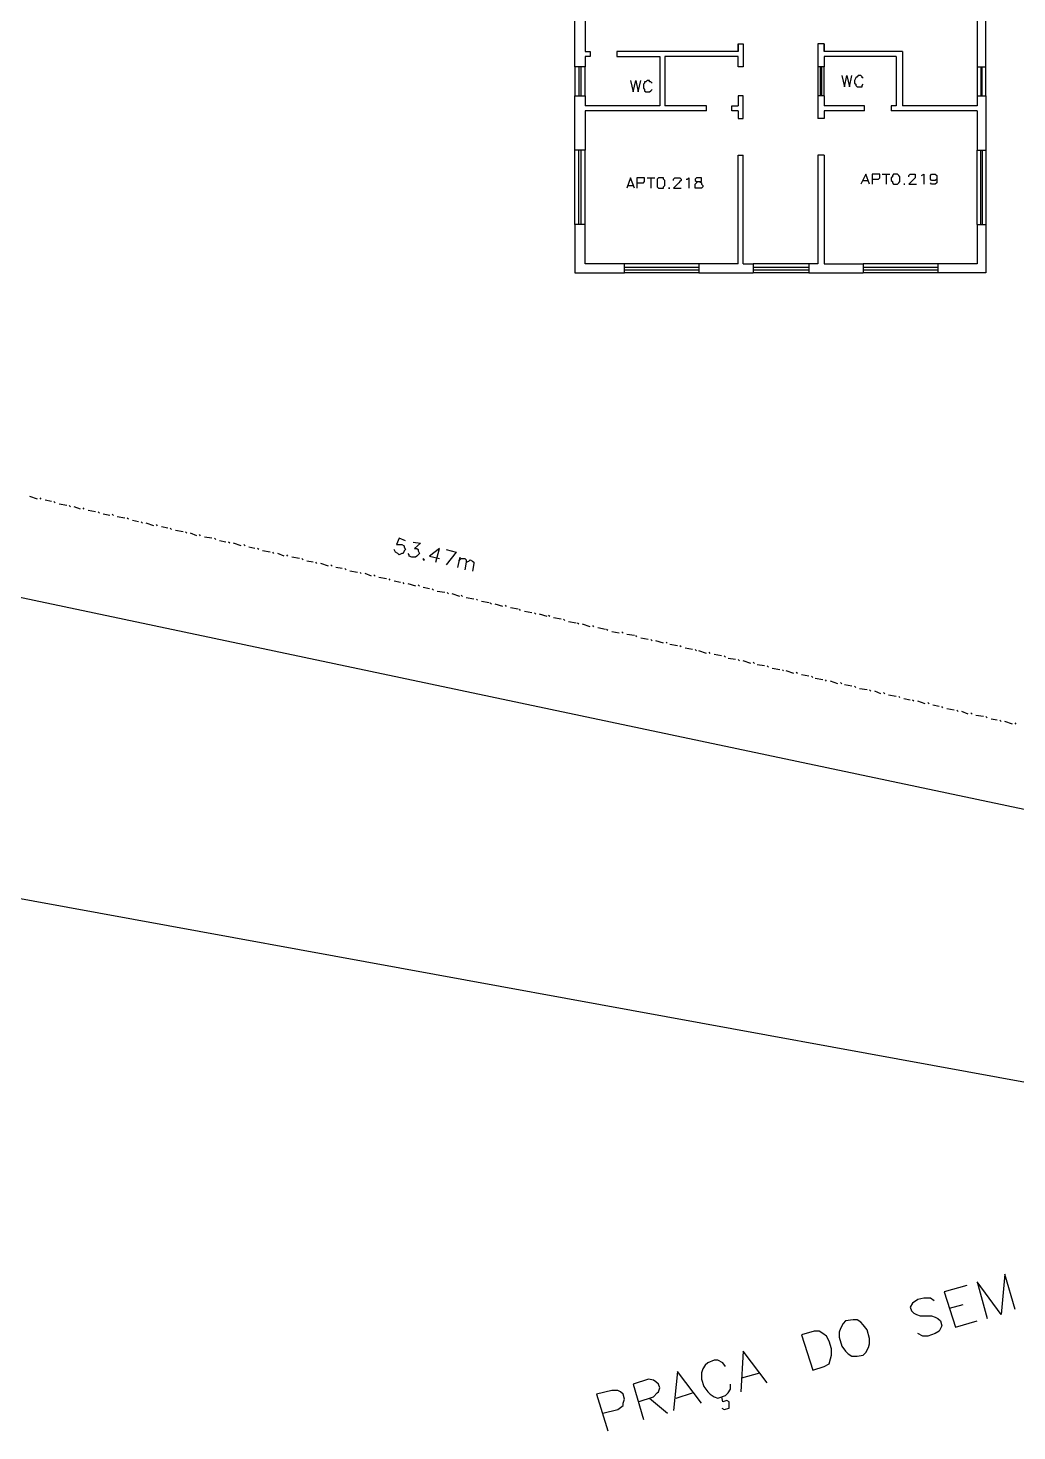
# Model space of a CAD drawing. Header units: millimetres. Extents: x -369 to -70, y -1414 to -1185.
# Drawn here: x -238.39 to -211.93, y -1376.51 to -1338.97 of the extents above; entities that cross this region are included whole.
import ezdxf

# ---------------------------------------------------------------- set-up
doc = ezdxf.new("R2010")
doc.units = ezdxf.units.MM
doc.header["$MEASUREMENT"] = 0
for name, color, linetype in [('10', 10, 'Continuous'), ('12', 12, 'Continuous'), ('14', 14, 'Continuous'), ('50', 50, 'Continuous'), ('8', 8, 'Continuous')]:
    doc.layers.add(name, color=color, linetype=linetype)

msp = doc.modelspace()

# ---------------------------------------------------------------- linework, layer by layer
at = {"layer": '10'}
for points in [[(-223.752, -1338.544), (-223.481, -1338.544), (-223.481, -1338.544), (-223.481, -1339.591), (-223.481, -1339.591), (-223.345, -1339.591)], [(-223.481, -1339.727), (-223.481, -1339.999), (-223.481, -1339.999), (-223.752, -1339.999), (-223.752, -1339.999), (-223.752, -1338.544)], [(-212.99, -1338.544), (-212.99, -1339.999)], [(-212.754, -1339.999), (-212.754, -1338.544)], [(-219.384, -1339.387), (-219.384, -1339.591), (-219.384, -1339.591), (-219.384, -1339.387), (-219.249, -1339.387)], [(-219.249, -1339.387), (-219.249, -1339.999), (-219.249, -1339.999), (-219.384, -1339.999), (-219.384, -1339.999), (-219.384, -1339.727)], [(-217.254, -1339.387), (-217.254, -1339.999)], [(-217.087, -1339.387), (-217.254, -1339.387)], [(-217.087, -1339.387), (-217.087, -1339.591), (-217.087, -1339.591), (-217.087, -1339.387)], [(-223.345, -1339.591), (-223.345, -1339.727), (-223.345, -1339.727), (-223.481, -1339.727)], [(-219.384, -1339.591), (-222.634, -1339.591)], [(-222.634, -1339.591), (-222.634, -1339.727), (-222.634, -1339.727), (-221.483, -1339.727)], [(-221.483, -1339.727), (-221.483, -1341.046)], [(-219.384, -1339.727), (-221.347, -1339.727)], [(-221.347, -1339.727), (-221.347, -1341.046)], [(-214.988, -1339.591), (-217.087, -1339.591)], [(-215.156, -1339.727), (-217.087, -1339.727)], [(-217.087, -1339.727), (-217.087, -1339.999)], [(-215.156, -1339.727), (-215.156, -1341.046)], [(-214.988, -1339.591), (-214.988, -1341.046)], [(-217.087, -1339.999), (-217.254, -1339.999)], [(-212.99, -1339.999), (-212.754, -1339.999)], [(-223.752, -1340.778), (-223.481, -1340.778), (-223.481, -1340.778), (-223.481, -1341.046)], [(-223.481, -1341.182), (-223.481, -1342.233), (-223.481, -1342.233), (-223.752, -1342.233), (-223.752, -1342.233), (-223.752, -1340.778)], [(-221.483, -1341.046), (-223.481, -1341.046)], [(-220.232, -1341.046), (-221.347, -1341.046)], [(-220.232, -1341.182), (-220.232, -1341.046)], [(-219.384, -1341.182), (-219.556, -1341.182), (-219.556, -1341.182), (-219.556, -1341.046), (-219.556, -1341.046), (-219.384, -1341.046)], [(-219.249, -1341.385), (-219.249, -1340.778), (-219.249, -1340.778), (-219.384, -1340.778), (-219.384, -1341.046)], [(-217.254, -1340.778), (-217.254, -1341.385)], [(-217.087, -1340.778), (-217.254, -1340.778)], [(-217.087, -1340.778), (-217.087, -1341.046)], [(-216.004, -1341.046), (-217.087, -1341.046)], [(-216.004, -1341.182), (-216.004, -1341.046)], [(-215.156, -1341.046), (-215.292, -1341.046), (-215.292, -1341.046), (-215.292, -1341.182)], [(-212.99, -1341.046), (-214.988, -1341.046)], [(-212.99, -1340.778), (-212.754, -1340.778)], [(-212.99, -1340.778), (-212.99, -1341.046)], [(-212.754, -1340.778), (-212.754, -1342.233)], [(-220.232, -1341.182), (-223.481, -1341.182)], [(-219.384, -1341.182), (-219.384, -1341.385)], [(-219.384, -1341.385), (-219.249, -1341.385)], [(-217.087, -1341.385), (-217.254, -1341.385)], [(-216.004, -1341.182), (-217.087, -1341.182)], [(-217.087, -1341.182), (-217.087, -1341.385)], [(-212.99, -1341.182), (-215.292, -1341.182)], [(-212.99, -1341.182), (-212.99, -1342.233)], [(-219.384, -1345.278), (-219.384, -1342.369)], [(-219.384, -1342.369), (-219.249, -1342.369)], [(-219.249, -1345.278), (-219.249, -1342.369)], [(-217.254, -1342.369), (-217.254, -1345.278)], [(-217.087, -1342.369), (-217.254, -1342.369)], [(-217.087, -1342.369), (-217.087, -1345.278), (-217.087, -1345.278), (-216.036, -1345.278)], [(-212.99, -1342.233), (-212.754, -1342.233)], [(-223.481, -1345.278), (-223.481, -1344.227), (-223.481, -1344.227), (-223.752, -1344.227), (-223.752, -1344.227), (-223.752, -1345.514), (-223.752, -1345.514), (-222.43, -1345.514), (-222.43, -1345.278), (-222.43, -1345.278), (-223.481, -1345.278)], [(-212.99, -1344.227), (-212.99, -1345.278), (-212.99, -1345.278), (-214.041, -1345.278), (-214.041, -1345.514)], [(-212.99, -1344.227), (-212.754, -1344.227)], [(-212.754, -1344.227), (-212.754, -1345.514)], [(-219.384, -1345.278), (-220.436, -1345.278)], [(-220.436, -1345.278), (-220.436, -1345.514), (-220.436, -1345.514), (-218.981, -1345.514)], [(-219.249, -1345.278), (-218.981, -1345.278), (-218.981, -1345.514)], [(-217.254, -1345.278), (-217.49, -1345.278), (-217.49, -1345.278), (-217.49, -1345.514)], [(-217.49, -1345.514), (-216.036, -1345.514)], [(-216.036, -1345.278), (-216.036, -1345.514)], [(-212.754, -1345.514), (-214.041, -1345.514)]]:
    msp.add_lwpolyline(points, dxfattribs=at)
at = {"layer": '12'}
for points in [[(-238.131, -1351.572), (-238.335, -1351.504)], [(-238.032, -1351.572), (-238.063, -1351.536)], [(-237.76, -1351.64), (-237.928, -1351.604)], [(-237.66, -1351.672), (-237.692, -1351.64)], [(-237.352, -1351.74), (-237.556, -1351.708)], [(-237.252, -1351.776), (-237.284, -1351.74)], [(-236.98, -1351.84), (-237.152, -1351.776)], [(-236.881, -1351.84), (-236.913, -1351.808)], [(-236.577, -1351.908), (-236.777, -1351.876)], [(-236.473, -1351.944), (-236.509, -1351.908)], [(-236.201, -1352.012), (-236.373, -1351.976)], [(-236.101, -1352.012), (-236.137, -1351.976)], [(-235.798, -1352.08), (-236.001, -1352.044)], [(-235.694, -1352.112), (-235.73, -1352.08)], [(-235.426, -1352.18), (-235.594, -1352.148)], [(-235.322, -1352.216), (-235.358, -1352.18)], [(-235.018, -1352.284), (-235.222, -1352.216)], [(-234.918, -1352.284), (-234.95, -1352.248)], [(-234.647, -1352.348), (-234.814, -1352.316)], [(-234.547, -1352.383), (-234.579, -1352.348)], [(-234.239, -1352.451), (-234.443, -1352.415)], [(-234.139, -1352.483), (-234.171, -1352.451)], [(-233.867, -1352.551), (-234.039, -1352.483)], [(-233.767, -1352.551), (-233.799, -1352.519)], [(-233.464, -1352.619), (-233.663, -1352.587)], [(-233.36, -1352.655), (-233.396, -1352.619)], [(-233.092, -1352.723), (-233.26, -1352.687)], [(-232.988, -1352.755), (-233.024, -1352.723)], [(-232.684, -1352.823), (-232.888, -1352.755)], [(-232.58, -1352.823), (-232.616, -1352.791)], [(-232.313, -1352.891), (-232.481, -1352.855)], [(-232.209, -1352.923), (-232.245, -1352.891)], [(-231.905, -1352.991), (-232.109, -1352.959)], [(-231.805, -1353.027), (-231.837, -1352.991)], [(-231.533, -1353.095), (-231.701, -1353.027)], [(-231.434, -1353.095), (-231.465, -1353.059)], [(-231.126, -1353.163), (-231.33, -1353.127)], [(-231.026, -1353.195), (-231.058, -1353.163)], [(-230.754, -1353.263), (-230.926, -1353.231)], [(-230.654, -1353.299), (-230.686, -1353.263)], [(-230.35, -1353.363), (-230.55, -1353.299)], [(-230.247, -1353.363), (-230.283, -1353.331)], [(-229.979, -1353.431), (-230.147, -1353.399)], [(-229.875, -1353.466), (-229.911, -1353.431)], [(-229.571, -1353.534), (-229.775, -1353.498)], [(-229.471, -1353.566), (-229.503, -1353.534)], [(-229.2, -1353.634), (-229.367, -1353.566)], [(-229.096, -1353.634), (-229.132, -1353.602)], [(-228.792, -1353.702), (-228.996, -1353.67)], [(-228.692, -1353.738), (-228.724, -1353.702)], [(-228.42, -1353.806), (-228.588, -1353.77)], [(-228.32, -1353.838), (-228.352, -1353.806)], [(-228.013, -1353.906), (-228.216, -1353.838)], [(-227.913, -1353.906), (-227.949, -1353.87)], [(-227.641, -1353.974), (-227.813, -1353.938)], [(-227.541, -1354.006), (-227.573, -1353.974)], [(-227.237, -1354.074), (-227.441, -1354.042)], [(-227.133, -1354.11), (-227.169, -1354.074)], [(-226.83, -1354.178), (-227.034, -1354.11)], [(-226.762, -1354.178), (-226.798, -1354.142)], [(-226.458, -1354.246), (-226.662, -1354.21)], [(-226.358, -1354.278), (-226.39, -1354.246)], [(-226.05, -1354.346), (-226.254, -1354.314)], [(-225.982, -1354.382), (-226.018, -1354.346)], [(-225.679, -1354.446), (-225.883, -1354.382)], [(-225.579, -1354.446), (-225.611, -1354.414)], [(-225.275, -1354.514), (-225.475, -1354.482)], [(-225.207, -1354.55), (-225.239, -1354.514)], [(-224.903, -1354.617), (-225.103, -1354.581)], [(-224.8, -1354.649), (-224.836, -1354.617)], [(-224.496, -1354.717), (-224.7, -1354.649)], [(-224.428, -1354.717), (-224.46, -1354.685)], [(-224.124, -1354.785), (-224.328, -1354.753)], [(-224.02, -1354.821), (-224.056, -1354.785)], [(-223.717, -1354.889), (-223.92, -1354.853)], [(-223.649, -1354.921), (-223.685, -1354.889)], [(-223.345, -1354.989), (-223.549, -1354.921)], [(-223.245, -1354.989), (-223.277, -1354.953)], [(-222.937, -1355.057), (-223.141, -1355.021)], [(-222.873, -1355.089), (-222.905, -1355.057)], [(-222.566, -1355.157), (-222.769, -1355.125)], [(-222.466, -1355.157), (-222.498, -1355.125)], [(-222.162, -1355.225), (-222.366, -1355.193)], [(-222.094, -1355.261), (-222.126, -1355.225)], [(-221.79, -1355.329), (-221.99, -1355.293)], [(-221.686, -1355.361), (-221.722, -1355.329)], [(-221.383, -1355.429), (-221.586, -1355.361)], [(-221.283, -1355.429), (-221.315, -1355.397)], [(-221.011, -1355.497), (-221.215, -1355.461)], [(-220.907, -1355.529), (-220.943, -1355.497)], [(-220.603, -1355.597), (-220.807, -1355.565)], [(-220.503, -1355.633), (-220.535, -1355.597)], [(-220.232, -1355.7), (-220.436, -1355.633)], [(-220.132, -1355.7), (-220.164, -1355.664)], [(-219.828, -1355.768), (-220.028, -1355.732)], [(-219.724, -1355.8), (-219.76, -1355.768)], [(-219.452, -1355.868), (-219.656, -1355.836)], [(-219.352, -1355.904), (-219.384, -1355.868)], [(-219.049, -1355.968), (-219.253, -1355.904)], [(-218.945, -1355.968), (-218.981, -1355.936)], [(-218.677, -1356.036), (-218.877, -1356.004)], [(-218.573, -1356.072), (-218.609, -1356.036)], [(-218.269, -1356.14), (-218.473, -1356.104)], [(-218.17, -1356.172), (-218.202, -1356.14)], [(-217.898, -1356.24), (-218.102, -1356.172)], [(-217.798, -1356.24), (-217.83, -1356.208)], [(-217.49, -1356.308), (-217.694, -1356.276)], [(-217.39, -1356.344), (-217.422, -1356.308)], [(-217.119, -1356.412), (-217.322, -1356.376)], [(-217.019, -1356.444), (-217.051, -1356.412)], [(-216.715, -1356.512), (-216.915, -1356.444)], [(-216.611, -1356.512), (-216.647, -1356.476)], [(-216.339, -1356.58), (-216.543, -1356.544)], [(-216.239, -1356.612), (-216.271, -1356.58)], [(-215.936, -1356.68), (-216.139, -1356.648)], [(-215.832, -1356.716), (-215.868, -1356.68)], [(-215.564, -1356.783), (-215.732, -1356.716)], [(-215.46, -1356.783), (-215.496, -1356.748)], [(-215.156, -1356.851), (-215.36, -1356.815)], [(-215.056, -1356.883), (-215.088, -1356.851)], [(-214.785, -1356.951), (-214.952, -1356.919)], [(-214.685, -1356.983), (-214.717, -1356.951)], [(-214.377, -1357.051), (-214.581, -1356.983)], [(-214.277, -1357.051), (-214.309, -1357.019)], [(-214.005, -1357.119), (-214.177, -1357.087)], [(-213.905, -1357.155), (-213.937, -1357.119)], [(-213.602, -1357.223), (-213.802, -1357.187)], [(-213.498, -1357.255), (-213.534, -1357.223)], [(-213.226, -1357.323), (-213.398, -1357.255)], [(-213.126, -1357.323), (-213.162, -1357.291)], [(-212.822, -1357.391), (-213.026, -1357.359)], [(-212.719, -1357.427), (-212.754, -1357.391)], [(-212.451, -1357.491), (-212.619, -1357.459)], [(-212.347, -1357.527), (-212.383, -1357.491)], [(-212.043, -1357.595), (-212.247, -1357.527)], [(-211.943, -1357.595), (-211.975, -1357.559)], [(-211.975, -1373.26), (-212.247, -1372.313), (-212.247, -1372.313), (-212.347, -1373.396), (-212.347, -1373.396), (-212.99, -1372.517), (-212.99, -1372.517), (-212.719, -1373.496)], [(-214.141, -1373.025), (-214.241, -1372.957), (-214.413, -1372.957), (-214.581, -1372.989), (-214.717, -1373.093), (-214.785, -1373.193), (-214.749, -1373.292), (-214.681, -1373.36), (-214.617, -1373.396), (-214.513, -1373.428), (-214.209, -1373.428), (-214.109, -1373.464), (-214.041, -1373.496), (-213.973, -1373.564), (-213.937, -1373.7), (-214.005, -1373.836), (-214.109, -1373.904), (-214.309, -1373.972), (-214.445, -1373.972), (-214.581, -1373.904)], [(-213.262, -1372.617), (-213.869, -1372.785), (-213.869, -1372.785), (-213.566, -1373.732)], [(-213.734, -1373.225), (-213.362, -1373.125)], [(-216.511, -1373.564), (-216.579, -1373.632), (-216.647, -1373.768), (-216.679, -1373.868), (-216.679, -1374.004), (-216.611, -1374.24), (-216.511, -1374.375), (-216.443, -1374.443), (-216.339, -1374.511), (-216.203, -1374.511), (-216.036, -1374.479), (-215.968, -1374.411), (-215.9, -1374.276), (-215.868, -1374.176), (-215.868, -1374.04), (-215.936, -1373.8), (-216.036, -1373.668), (-216.103, -1373.6), (-216.203, -1373.532), (-216.307, -1373.532), (-216.511, -1373.564)], [(-213.566, -1373.732), (-212.99, -1373.564)], [(-217.694, -1373.936), (-217.39, -1374.883), (-217.39, -1374.883), (-217.087, -1374.783), (-216.951, -1374.715), (-216.915, -1374.579), (-216.883, -1374.479), (-216.883, -1374.308), (-216.951, -1374.108), (-217.019, -1373.972), (-217.119, -1373.904), (-217.218, -1373.836), (-217.354, -1373.836), (-217.694, -1373.936)], [(-218.609, -1375.223), (-219.249, -1374.375), (-219.249, -1374.375), (-219.317, -1375.459)], [(-219.724, -1374.783), (-219.792, -1374.683), (-219.928, -1374.615), (-220.028, -1374.615), (-220.2, -1374.683), (-220.264, -1374.747), (-220.332, -1374.851), (-220.368, -1374.951), (-220.368, -1375.123), (-220.3, -1375.323), (-220.2, -1375.459), (-220.132, -1375.526), (-220.028, -1375.594), (-219.928, -1375.63), (-219.724, -1375.562), (-219.656, -1375.494), (-219.588, -1375.391), (-219.588, -1375.255)], [(-222.058, -1375.73), (-221.654, -1375.594), (-221.55, -1375.494), (-221.519, -1375.459), (-221.483, -1375.359), (-221.519, -1375.255), (-221.586, -1375.191), (-221.654, -1375.155), (-221.786, -1375.123), (-222.194, -1375.255), (-222.194, -1375.255), (-221.922, -1376.206)], [(-220.368, -1375.766), (-221.011, -1374.919), (-221.011, -1374.919), (-221.111, -1375.966)], [(-219.285, -1375.087), (-218.809, -1374.951)], [(-223.005, -1376.034), (-222.602, -1375.934), (-222.466, -1375.83), (-222.466, -1375.766), (-222.43, -1375.662), (-222.466, -1375.526), (-222.534, -1375.459), (-222.602, -1375.427), (-222.769, -1375.427), (-223.177, -1375.526), (-223.177, -1375.526), (-222.869, -1376.51)], [(-221.043, -1375.63), (-220.603, -1375.494)], [(-219.824, -1375.898), (-219.756, -1375.934), (-219.624, -1375.898), (-219.624, -1375.83), (-219.624, -1375.73), (-219.692, -1375.698), (-219.792, -1375.73), (-219.824, -1375.594)], [(-221.754, -1375.63), (-221.279, -1376.034)]]:
    msp.add_lwpolyline(points, dxfattribs=at)
at = {"layer": '14'}
for points in [[(-186.802, -1365.14), (-244.018, -1353.059)], [(-199.93, -1369.336), (-242.699, -1361.519)]]:
    msp.add_lwpolyline(points, dxfattribs=at)
at = {"layer": '50'}
for points in [[(-216.611, -1340.235), (-216.543, -1340.538), (-216.543, -1340.538), (-216.475, -1340.235), (-216.475, -1340.235), (-216.407, -1340.538), (-216.407, -1340.538), (-216.339, -1340.235)], [(-216.036, -1340.302), (-216.071, -1340.302), (-216.071, -1340.27), (-216.103, -1340.235), (-216.171, -1340.235), (-216.203, -1340.27), (-216.239, -1340.302), (-216.271, -1340.37), (-216.271, -1340.438), (-216.239, -1340.47), (-216.239, -1340.506), (-216.203, -1340.538), (-216.171, -1340.538), (-216.103, -1340.538), (-216.071, -1340.538), (-216.071, -1340.506), (-216.036, -1340.47)], [(-222.262, -1340.37), (-222.194, -1340.674), (-222.194, -1340.674), (-222.126, -1340.37), (-222.126, -1340.37), (-222.058, -1340.674), (-222.058, -1340.674), (-221.99, -1340.37)], [(-221.686, -1340.438), (-221.722, -1340.402), (-221.754, -1340.402), (-221.754, -1340.37), (-221.822, -1340.37), (-221.854, -1340.402), (-221.89, -1340.402), (-221.89, -1340.438), (-221.922, -1340.47), (-221.922, -1340.574), (-221.89, -1340.606), (-221.89, -1340.642), (-221.854, -1340.674), (-221.822, -1340.674), (-221.754, -1340.674), (-221.722, -1340.642), (-221.686, -1340.606)], [(-215.868, -1343.144), (-215.968, -1342.876), (-215.968, -1342.876), (-216.103, -1343.144)], [(-215.8, -1343.008), (-215.664, -1343.008), (-215.632, -1343.008), (-215.596, -1342.976), (-215.596, -1342.908), (-215.596, -1342.876), (-215.632, -1342.876), (-215.664, -1342.876), (-215.8, -1342.876), (-215.8, -1342.876), (-215.8, -1343.144)], [(-215.528, -1342.876), (-215.324, -1342.876)], [(-215.428, -1342.876), (-215.428, -1343.144)], [(-215.188, -1342.876), (-215.224, -1342.876), (-215.256, -1342.908), (-215.256, -1342.944), (-215.292, -1342.976), (-215.292, -1343.044), (-215.256, -1343.076), (-215.256, -1343.112), (-215.224, -1343.144), (-215.188, -1343.144), (-215.124, -1343.144), (-215.088, -1343.112), (-215.056, -1343.076), (-215.056, -1343.044), (-215.056, -1342.976), (-215.056, -1342.944), (-215.088, -1342.908), (-215.124, -1342.876), (-215.188, -1342.876)], [(-214.817, -1342.944), (-214.817, -1342.908), (-214.785, -1342.876), (-214.749, -1342.876), (-214.681, -1342.876), (-214.649, -1342.876), (-214.649, -1342.908), (-214.649, -1342.944), (-214.649, -1342.976), (-214.681, -1343.008), (-214.817, -1343.144), (-214.617, -1343.144)], [(-214.481, -1342.908), (-214.481, -1342.908), (-214.413, -1342.876), (-214.413, -1343.144)], [(-214.073, -1342.976), (-214.073, -1343.008), (-214.109, -1343.044), (-214.141, -1343.044), (-214.173, -1343.044), (-214.209, -1343.044), (-214.241, -1343.008), (-214.241, -1342.976), (-214.241, -1342.944), (-214.241, -1342.908), (-214.209, -1342.876), (-214.173, -1342.876), (-214.141, -1342.876), (-214.109, -1342.876), (-214.073, -1342.908), (-214.073, -1342.976), (-214.073, -1343.044), (-214.073, -1343.112), (-214.109, -1343.144), (-214.141, -1343.144), (-214.173, -1343.144), (-214.209, -1343.144), (-214.241, -1343.112)], [(-222.162, -1343.248), (-222.262, -1342.976), (-222.262, -1342.976), (-222.362, -1343.248)], [(-222.33, -1343.18), (-222.194, -1343.18)], [(-222.094, -1343.112), (-221.958, -1343.112), (-221.922, -1343.112), (-221.89, -1343.076), (-221.89, -1343.008), (-221.89, -1342.976), (-221.922, -1342.976), (-221.958, -1342.976), (-222.094, -1342.976), (-222.094, -1342.976), (-222.094, -1343.248)], [(-221.822, -1342.976), (-221.618, -1342.976)], [(-221.722, -1342.976), (-221.722, -1343.248)], [(-221.483, -1342.976), (-221.519, -1342.976), (-221.55, -1343.008), (-221.55, -1343.044), (-221.55, -1343.076), (-221.55, -1343.144), (-221.55, -1343.18), (-221.55, -1343.212), (-221.519, -1343.248), (-221.483, -1343.248), (-221.415, -1343.248), (-221.383, -1343.248), (-221.383, -1343.212), (-221.347, -1343.18), (-221.347, -1343.144), (-221.347, -1343.076), (-221.347, -1343.044), (-221.383, -1343.008), (-221.383, -1342.976), (-221.415, -1342.976), (-221.483, -1342.976)], [(-221.215, -1343.248), (-221.247, -1343.248), (-221.215, -1343.248)], [(-221.111, -1343.044), (-221.111, -1343.008), (-221.079, -1342.976), (-221.043, -1342.976), (-220.975, -1342.976), (-220.943, -1342.976), (-220.907, -1343.008), (-220.907, -1343.044), (-220.943, -1343.076), (-220.975, -1343.112), (-221.111, -1343.248), (-220.907, -1343.248)], [(-220.775, -1343.008), (-220.739, -1343.008), (-220.707, -1342.976), (-220.707, -1343.248)], [(-220.467, -1342.976), (-220.503, -1342.976), (-220.535, -1343.008), (-220.535, -1343.044), (-220.503, -1343.076), (-220.467, -1343.076), (-220.436, -1343.076), (-220.368, -1343.112), (-220.368, -1343.144), (-220.332, -1343.18), (-220.332, -1343.212), (-220.368, -1343.248), (-220.4, -1343.248), (-220.467, -1343.248), (-220.503, -1343.248), (-220.535, -1343.248), (-220.535, -1343.212), (-220.535, -1343.18), (-220.535, -1343.144), (-220.503, -1343.112), (-220.467, -1343.076), (-220.4, -1343.076), (-220.368, -1343.076), (-220.368, -1343.044), (-220.368, -1343.008), (-220.368, -1342.976), (-220.4, -1342.976), (-220.467, -1342.976)], [(-216.036, -1343.044), (-215.9, -1343.044)], [(-214.952, -1343.144), (-214.952, -1343.144), (-214.921, -1343.144), (-214.952, -1343.144)], [(-228.284, -1352.687), (-228.456, -1352.619), (-228.524, -1352.791), (-228.488, -1352.791), (-228.456, -1352.791), (-228.388, -1352.791), (-228.32, -1352.823), (-228.32, -1352.859), (-228.284, -1352.923), (-228.32, -1352.959), (-228.352, -1353.027), (-228.388, -1353.027), (-228.456, -1353.059), (-228.488, -1353.027), (-228.556, -1352.991), (-228.588, -1352.923)], [(-228.081, -1352.723), (-227.881, -1352.755), (-228.049, -1352.891), (-227.981, -1352.891), (-227.949, -1352.923), (-227.949, -1352.959), (-227.913, -1353.027), (-227.949, -1353.059), (-227.981, -1353.095), (-228.017, -1353.127), (-228.081, -1353.127), (-228.117, -1353.127), (-228.184, -1353.095), (-228.184, -1353.059), (-228.216, -1353.027)], [(-227.473, -1353.263), (-227.373, -1352.891), (-227.373, -1352.891), (-227.641, -1353.095), (-227.373, -1353.163)], [(-227.201, -1352.923), (-226.934, -1352.991), (-226.934, -1352.991), (-227.201, -1353.331)], [(-227.813, -1353.163), (-227.813, -1353.163), (-227.813, -1353.195), (-227.777, -1353.195), (-227.813, -1353.163)], [(-226.83, -1353.127), (-226.898, -1353.399)], [(-226.866, -1353.231), (-226.798, -1353.163), (-226.762, -1353.163), (-226.694, -1353.163), (-226.662, -1353.195), (-226.662, -1353.263), (-226.694, -1353.466)], [(-226.662, -1353.263), (-226.594, -1353.231), (-226.558, -1353.195), (-226.494, -1353.231), (-226.458, -1353.263), (-226.458, -1353.299), (-226.494, -1353.498)]]:
    msp.add_lwpolyline(points, dxfattribs=at)
at = {"layer": '8'}
for points in [[(-223.752, -1339.999), (-223.752, -1340.778)], [(-223.649, -1339.999), (-223.649, -1340.778)], [(-223.581, -1340.778), (-223.581, -1339.999)], [(-223.481, -1340.778), (-223.481, -1339.999)], [(-217.254, -1339.999), (-217.254, -1340.778)], [(-217.186, -1339.999), (-217.186, -1340.778)], [(-217.154, -1339.999), (-217.154, -1340.778)], [(-217.087, -1340.778), (-217.087, -1339.999)], [(-212.99, -1339.999), (-212.99, -1340.778)], [(-212.89, -1339.999), (-212.89, -1340.778)], [(-212.854, -1340.778), (-212.854, -1339.999)], [(-212.754, -1340.778), (-212.754, -1339.999)], [(-223.752, -1344.227), (-223.752, -1342.233)], [(-223.649, -1344.227), (-223.649, -1342.233)], [(-223.581, -1344.227), (-223.581, -1342.233)], [(-223.481, -1344.227), (-223.481, -1342.233)], [(-212.99, -1344.227), (-212.99, -1342.233)], [(-212.89, -1344.227), (-212.89, -1342.233)], [(-212.854, -1342.233), (-212.854, -1344.227)], [(-212.754, -1342.233), (-212.754, -1344.227)], [(-220.436, -1345.278), (-222.43, -1345.278)], [(-220.436, -1345.378), (-222.43, -1345.378)], [(-220.436, -1345.446), (-222.43, -1345.446)], [(-220.436, -1345.514), (-222.43, -1345.514)], [(-217.49, -1345.278), (-218.981, -1345.278)], [(-217.49, -1345.378), (-218.981, -1345.378)], [(-217.49, -1345.446), (-218.981, -1345.446)], [(-217.49, -1345.514), (-218.981, -1345.514)], [(-214.041, -1345.278), (-216.036, -1345.278)], [(-214.041, -1345.378), (-216.036, -1345.378)], [(-214.041, -1345.446), (-216.036, -1345.446)], [(-214.041, -1345.514), (-216.036, -1345.514)]]:
    msp.add_lwpolyline(points, dxfattribs=at)

doc.saveas('drawing.dxf')
